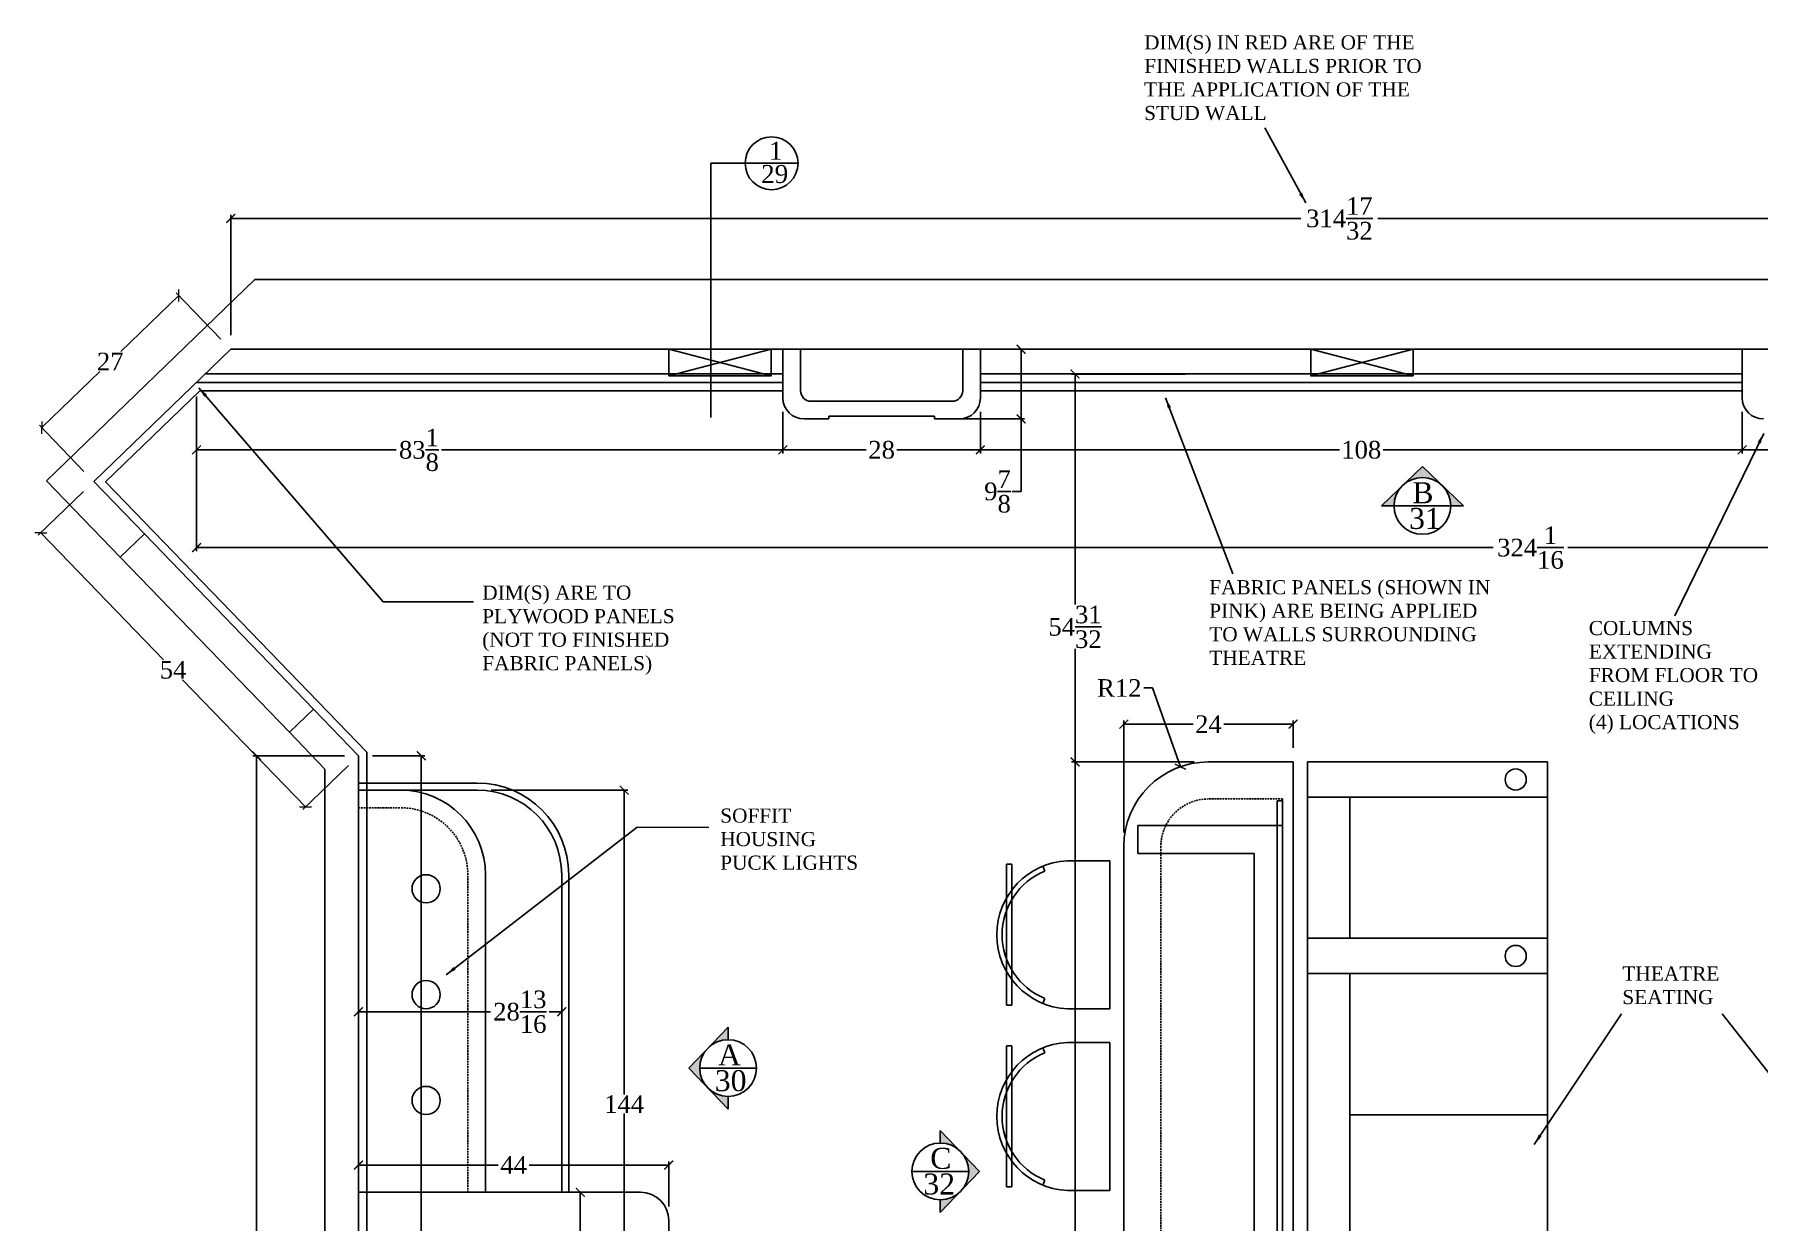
# Model space of a CAD drawing. Header units: inches. Extents: x -8 to 7069, y -18 to 1274.
# Drawn here: x 3986.2 to 4230.6, y 725.1 to 893.3 of the extents above; entities that cross this region are included whole.
import ezdxf

# ---------------------------------------------------------------- set-up
doc = ezdxf.new("R2010")
doc.units = ezdxf.units.IN
doc.header["$MEASUREMENT"] = 0
doc.linetypes.add('HIDDEN', pattern=[0.375, 0.25, -0.125])
doc.layers.add('PLAN-LINES', color=7, linetype='Continuous')
doc.layers.add('VIEWPORT', color=7, linetype='Continuous')
doc.styles.add('BOOKMAN', font='BOOKOS.TTF')
doc.dimstyles.new('SACHI-1-2', dxfattribs={"dimtxt": 2.5, "dimasz": 1.25, "dimexe": 0.5, "dimexo": 2, "dimgap": 0.09, "dimtad": 0, "dimtih": 1, "dimtoh": 1, "dimdec": 5, "dimzin": 3, "dimdsep": 46, "dimlunit": 5, "dimtxsty": 'BOOKMAN', "dimblk": 'ARCHTICK', "dimcen": 0, "dimclrd": 5, "dimclre": 5, "dimclrt": 5, "dimadec": 1, "dimazin": 0, "dimtfac": 1, "dimtdec": 5, "dimtofl": 0, "dimtmove": 0, "dimatfit": 3, "dimfxl": 0, "dimtolj": 1, "dimtzin": 0, "dimarcsym": 0})

# ---------------------------------------------------------------- blocks, each defined once
blk = doc.blocks.new('_ARCHTICK')
at = {"color": 0, "linetype": 'ByBlock', "const_width": 0.15}
blk.add_lwpolyline([(-0.5, -0.5), (0.5, 0.5)], dxfattribs=at)
blk = doc.blocks.new('*D541')
at = {"layer": 'Defpoints', "color": 0}
for p in [(3994.57, 829.93), (4032.09, 791.07), (4024.57, 783.81)]:
    blk.add_point(p, dxfattribs=at)
at = {"layer": 'VIEWPORT', "color": 1, "lineweight": -2}
for p, q in [((3993.13, 828.54), (3986.69, 822.31)), ((3987.05, 822.66), (4004.45, 804.64)), ((4024.57, 783.81), (4007.16, 801.83)), ((4030.66, 789.69), (4024.21, 783.46))]:
    blk.add_line(p, q, dxfattribs=at)
at = {"layer": 'VIEWPORT', "color": 1, "lineweight": -2, "xscale": 1.25, "yscale": 1.25, "zscale": 1.25}
for p, rotation in [((3987.05, 822.66), 134), ((4024.57, 783.81), 314)]:
    blk.add_blockref('_ARCHTICK', p, dxfattribs=dict(at, rotation=rotation))
at = {"layer": 'VIEWPORT', "color": 1, "insert": (4005.81, 803.23), "char_height": 2.5, "attachment_point": 5, "style": 'BOOKMAN'}
blk.add_mtext('\\A1;54', dxfattribs=at)
blk = doc.blocks.new('*D540')
at = {"layer": 'Defpoints', "color": 0}
for p in [(4013.98, 848.67), (3987.2, 837.57), (3994.57, 829.93)]:
    blk.add_point(p, dxfattribs=at)
at = {"layer": 'VIEWPORT', "color": 1, "lineweight": -2}
for p, q in [((4006.61, 856.31), (3998.38, 848.37)), ((4012.6, 850.11), (4006.26, 856.67)), ((3987.2, 837.57), (3995.42, 845.51)), ((3993.18, 831.37), (3986.85, 837.93))]:
    blk.add_line(p, q, dxfattribs=at)
at = {"layer": 'VIEWPORT', "color": 1, "lineweight": -2, "xscale": 1.25, "yscale": 1.25, "zscale": 1.25}
for p, rotation in [((4006.61, 856.31), 43.99999999999409), ((3987.2, 837.57), 223.9999999999941)]:
    blk.add_blockref('_ARCHTICK', p, dxfattribs=dict(at, rotation=rotation))
at = {"layer": 'VIEWPORT', "color": 1, "insert": (3996.9, 846.94), "char_height": 2.5, "attachment_point": 5, "style": 'BOOKMAN'}
blk.add_mtext('\\A1;27', dxfattribs=at)
blk = doc.blocks.new('*D539')
at = {"layer": 'Defpoints', "color": 0}
for p in [(4032.09, 791.07), (4017.63, 637.31), (4032.09, 637.31)]:
    blk.add_point(p, dxfattribs=at)
at = {"layer": 'VIEWPORT', "color": 1, "lineweight": -2}
for p, q in [((4030.09, 791.07), (4017.13, 791.07)), ((4017.63, 791.07), (4017.63, 705.38)), ((4017.63, 637.31), (4017.63, 699.24)), ((4030.09, 637.31), (4017.13, 637.31))]:
    blk.add_line(p, q, dxfattribs=at)
at = {"layer": 'VIEWPORT', "color": 1, "lineweight": -2, "xscale": 1.25, "yscale": 1.25, "zscale": 1.25}
for p, rotation in [((4017.63, 791.07), 90), ((4017.63, 637.31), 270)]:
    blk.add_blockref('_ARCHTICK', p, dxfattribs=dict(at, rotation=rotation))
at = {"layer": 'VIEWPORT', "color": 1, "insert": (4017.63, 702.31), "char_height": 2.5, "attachment_point": 5, "style": 'BOOKMAN'}
blk.add_mtext('\\A1;153{\\H1.000000x;\\S3/4;}', dxfattribs=at)
blk = doc.blocks.new('*D538')
at = {"layer": 'Defpoints', "color": 0}
for p in [(4328.52, 867.23), (4013.98, 848.67), (4328.52, 848.67)]:
    blk.add_point(p, dxfattribs=at)
at = {"layer": 'VIEWPORT', "color": 1, "lineweight": -2}
for p, q in [((4013.98, 850.67), (4013.98, 867.73)), ((4328.52, 850.67), (4328.52, 867.73)), ((4013.98, 867.23), (4165.69, 867.23)), ((4328.52, 867.23), (4176.63, 867.23))]:
    blk.add_line(p, q, dxfattribs=at)
at = {"layer": 'VIEWPORT', "color": 1, "lineweight": -2, "xscale": 1.25, "yscale": 1.25, "zscale": 1.25, "rotation": 180}
blk.add_blockref('_ARCHTICK', (4013.98, 867.23), dxfattribs=at)
at = {"layer": 'VIEWPORT', "color": 1, "lineweight": -2, "xscale": 1.25, "yscale": 1.25, "zscale": 1.25}
blk.add_blockref('_ARCHTICK', (4328.52, 867.23), dxfattribs=at)
at = {"layer": 'VIEWPORT', "color": 1, "insert": (4171.16, 867.23), "char_height": 2.5, "attachment_point": 5, "style": 'BOOKMAN'}
blk.add_mtext('\\A1;314{\\H1.000000x;\\S17/32;}', dxfattribs=at)
blk = doc.blocks.new('*D550')
at = {"layer": 'Defpoints', "color": 0}
for p in [(4032.09, 791.07), (4032.09, 637.31), (4040.98, 637.31)]:
    blk.add_point(p, dxfattribs=at)
at = {"layer": 'VIEWPORT', "color": 5, "lineweight": -2}
for p, q in [((4034.09, 791.07), (4041.48, 791.07)), ((4040.98, 791.07), (4040.98, 717.26)), ((4040.98, 637.31), (4040.98, 711.12)), ((4034.09, 637.31), (4041.48, 637.31))]:
    blk.add_line(p, q, dxfattribs=at)
at = {"layer": 'VIEWPORT', "color": 5, "lineweight": -2, "xscale": 1.25, "yscale": 1.25, "zscale": 1.25}
for p, rotation in [((4040.98, 791.07), 90), ((4040.98, 637.31), 270)]:
    blk.add_blockref('_ARCHTICK', p, dxfattribs=dict(at, rotation=rotation))
at = {"layer": 'VIEWPORT', "color": 5, "insert": (4040.98, 714.19), "char_height": 2.5, "attachment_point": 5, "style": 'BOOKMAN'}
blk.add_mtext('\\A1;153{\\H1.000000x;\\S3/4;}', dxfattribs=at)
blk = doc.blocks.new('*D620')
at = {"layer": 'Defpoints', "color": 0}
for p in [(4032.09, 791.07), (4032.09, 637.31), (4032.09, 637.31), (4025.54, 630.52), (4039.14, 630.35)]:
    blk.add_point(p, dxfattribs=at)
at = {"layer": 'VIEWPORT', "color": 5, "lineweight": -2}
for p, q in [((4033.48, 638.75), (4039.32, 644.79)), ((4032.09, 635.31), (4032.09, 626.91))]:
    blk.add_line(p, q, dxfattribs=at)
for start, end in [(346.4208, 46), (270, 329.0411)]:
    blk.add_arc((4032.09, 637.31), 9.9, start, end, dxfattribs=at)
at = {"layer": 'VIEWPORT', "color": 5, "lineweight": -2, "xscale": 1.25, "yscale": 1.25, "zscale": 1.25}
for p, rotation in [((4038.97, 644.44), 136.0000000000024), ((4032.09, 627.41), 180.0000000000001)]:
    blk.add_blockref('_ARCHTICK', p, dxfattribs=dict(at, rotation=rotation))
at = {"layer": 'VIEWPORT', "color": 5, "insert": (4041.28, 633.6), "char_height": 2.5, "attachment_point": 5, "style": 'BOOKMAN'}
blk.add_mtext('\\A1;136.0°', dxfattribs=at)
blk = doc.blocks.new('*D664')
at = {"layer": 'Defpoints', "color": 0}
for p in [(4009.13, 843.99), (4333.21, 843.99), (4333.21, 820.57)]:
    blk.add_point(p, dxfattribs=at)
at = {"layer": 'VIEWPORT', "color": 5, "lineweight": -2}
for p, q in [((4009.13, 841.99), (4009.13, 820.07)), ((4333.21, 841.99), (4333.21, 820.07)), ((4009.13, 820.57), (4192.94, 820.57)), ((4333.21, 820.57), (4203.55, 820.57))]:
    blk.add_line(p, q, dxfattribs=at)
at = {"layer": 'VIEWPORT', "color": 5, "lineweight": -2, "xscale": 1.25, "yscale": 1.25, "zscale": 1.25, "rotation": 180}
blk.add_blockref('_ARCHTICK', (4009.13, 820.57), dxfattribs=at)
at = {"layer": 'VIEWPORT', "color": 5, "lineweight": -2, "xscale": 1.25, "yscale": 1.25, "zscale": 1.25}
blk.add_blockref('_ARCHTICK', (4333.21, 820.57), dxfattribs=at)
at = {"layer": 'VIEWPORT', "color": 5, "insert": (4198.24, 820.57), "char_height": 2.5, "attachment_point": 5, "style": 'BOOKMAN'}
blk.add_mtext('\\A1;324{\\H1.000000x;\\S1/16;}', dxfattribs=at)
blk = doc.blocks.new('*D665')
at = {"layer": 'Defpoints', "color": 0}
for p in [(4009.13, 843.99), (4092.26, 841.8), (4092.26, 834.42)]:
    blk.add_point(p, dxfattribs=at)
at = {"layer": 'VIEWPORT', "color": 5, "lineweight": -2}
for p, q in [((4009.13, 841.99), (4009.13, 833.92)), ((4092.26, 839.8), (4092.26, 833.92)), ((4009.13, 834.42), (4037.46, 834.42)), ((4092.26, 834.42), (4043.85, 834.42))]:
    blk.add_line(p, q, dxfattribs=at)
at = {"layer": 'VIEWPORT', "color": 5, "lineweight": -2, "xscale": 1.25, "yscale": 1.25, "zscale": 1.25, "rotation": 180}
blk.add_blockref('_ARCHTICK', (4009.13, 834.42), dxfattribs=at)
at = {"layer": 'VIEWPORT', "color": 5, "lineweight": -2, "xscale": 1.25, "yscale": 1.25, "zscale": 1.25}
blk.add_blockref('_ARCHTICK', (4092.26, 834.42), dxfattribs=at)
at = {"layer": 'VIEWPORT', "color": 5, "insert": (4040.66, 834.42), "char_height": 2.5, "attachment_point": 5, "style": 'BOOKMAN'}
blk.add_mtext('\\A1;83{\\H1.000000x;\\S1/8;}', dxfattribs=at)
blk = doc.blocks.new('*D666')
at = {"layer": 'Defpoints', "color": 0}
for p in [(4092.26, 841.8), (4120.26, 841.8), (4120.26, 834.42)]:
    blk.add_point(p, dxfattribs=at)
at = {"layer": 'VIEWPORT', "color": 5, "lineweight": -2}
for p, q in [((4092.26, 839.8), (4092.26, 833.92)), ((4120.26, 839.8), (4120.26, 833.92)), ((4092.26, 834.42), (4104.09, 834.42)), ((4120.26, 834.42), (4108.44, 834.42))]:
    blk.add_line(p, q, dxfattribs=at)
at = {"layer": 'VIEWPORT', "color": 5, "lineweight": -2, "xscale": 1.25, "yscale": 1.25, "zscale": 1.25, "rotation": 180}
blk.add_blockref('_ARCHTICK', (4092.26, 834.42), dxfattribs=at)
at = {"layer": 'VIEWPORT', "color": 5, "lineweight": -2, "xscale": 1.25, "yscale": 1.25, "zscale": 1.25}
blk.add_blockref('_ARCHTICK', (4120.26, 834.42), dxfattribs=at)
at = {"layer": 'VIEWPORT', "color": 5, "insert": (4106.26, 834.42), "char_height": 2.5, "attachment_point": 5, "style": 'BOOKMAN'}
blk.add_mtext('\\A1;28', dxfattribs=at)
blk = doc.blocks.new('*D667')
at = {"layer": 'Defpoints', "color": 0}
for p in [(4120.26, 841.8), (4228.26, 841.8), (4228.26, 834.42)]:
    blk.add_point(p, dxfattribs=at)
at = {"layer": 'VIEWPORT', "color": 5, "lineweight": -2}
for p, q in [((4120.26, 839.8), (4120.26, 833.92)), ((4228.26, 839.8), (4228.26, 833.92)), ((4120.26, 834.42), (4171.17, 834.42)), ((4228.26, 834.42), (4177.36, 834.42))]:
    blk.add_line(p, q, dxfattribs=at)
at = {"layer": 'VIEWPORT', "color": 5, "lineweight": -2, "xscale": 1.25, "yscale": 1.25, "zscale": 1.25, "rotation": 180}
blk.add_blockref('_ARCHTICK', (4120.26, 834.42), dxfattribs=at)
at = {"layer": 'VIEWPORT', "color": 5, "lineweight": -2, "xscale": 1.25, "yscale": 1.25, "zscale": 1.25}
blk.add_blockref('_ARCHTICK', (4228.26, 834.42), dxfattribs=at)
at = {"layer": 'VIEWPORT', "color": 5, "insert": (4174.26, 834.42), "char_height": 2.5, "attachment_point": 5, "style": 'BOOKMAN'}
blk.add_mtext('\\A1;108', dxfattribs=at)
blk = doc.blocks.new('*D668')
at = {"layer": 'Defpoints', "color": 0}
for p in [(4228.26, 841.8), (4256.26, 841.8), (4256.26, 834.42)]:
    blk.add_point(p, dxfattribs=at)
at = {"layer": 'VIEWPORT', "color": 5, "lineweight": -2}
for p, q in [((4228.26, 839.8), (4228.26, 833.92)), ((4256.26, 839.8), (4256.26, 833.92)), ((4228.26, 834.42), (4240.09, 834.42)), ((4256.26, 834.42), (4244.44, 834.42))]:
    blk.add_line(p, q, dxfattribs=at)
at = {"layer": 'VIEWPORT', "color": 5, "lineweight": -2, "xscale": 1.25, "yscale": 1.25, "zscale": 1.25, "rotation": 180}
blk.add_blockref('_ARCHTICK', (4228.26, 834.42), dxfattribs=at)
at = {"layer": 'VIEWPORT', "color": 5, "lineweight": -2, "xscale": 1.25, "yscale": 1.25, "zscale": 1.25}
blk.add_blockref('_ARCHTICK', (4256.26, 834.42), dxfattribs=at)
at = {"layer": 'VIEWPORT', "color": 5, "insert": (4242.26, 834.42), "char_height": 2.5, "attachment_point": 5, "style": 'BOOKMAN'}
blk.add_mtext('\\A1;28', dxfattribs=at)
blk = doc.blocks.new('*D670')
at = {"layer": 'Defpoints', "color": 0}
for p in [(4120.26, 848.67), (4126.04, 848.67), (4113.76, 838.8)]:
    blk.add_point(p, dxfattribs=at)
at = {"layer": 'VIEWPORT', "color": 5, "lineweight": -2}
for p, q in [((4122.26, 848.67), (4126.54, 848.67)), ((4126.04, 848.67), (4126.04, 838.8)), ((4115.76, 838.8), (4126.54, 838.8)), ((4126.04, 838.8), (4126.04, 828.53)), ((4126.04, 828.53), (4124.79, 828.53))]:
    blk.add_line(p, q, dxfattribs=at)
at = {"layer": 'VIEWPORT', "color": 5, "lineweight": -2, "xscale": 1.25, "yscale": 1.25, "zscale": 1.25}
for p, rotation in [((4126.04, 848.67), 90), ((4126.04, 838.8), 270)]:
    blk.add_blockref('_ARCHTICK', p, dxfattribs=dict(at, rotation=rotation))
at = {"layer": 'VIEWPORT', "color": 5, "insert": (4122.69, 828.53), "char_height": 2.5, "attachment_point": 5, "style": 'BOOKMAN'}
blk.add_mtext('\\A1;9{\\H1.000000x;\\S7/8;}', dxfattribs=at)
blk = doc.blocks.new('*D676')
at = {"layer": 'Defpoints', "color": 0}
for p in [(4148.61, 789.51), (4152.59, 778.19)]:
    blk.add_point(p, dxfattribs=at)
at = {"layer": 'VIEWPORT', "color": 5, "lineweight": -2}
for p, q in [((4143.42, 800.67), (4144.67, 800.67)), ((4144.67, 800.67), (4148.61, 789.51))]:
    blk.add_line(p, q, dxfattribs=at)
at = {"layer": 'VIEWPORT', "color": 5, "lineweight": -2, "xscale": 1.25, "yscale": 1.25, "zscale": 1.25, "rotation": 289.4116075971209}
blk.add_blockref('_ARCHTICK', (4148.61, 789.51), dxfattribs=at)
at = {"layer": 'VIEWPORT', "color": 5, "insert": (4139.96, 800.67), "char_height": 2.5, "attachment_point": 5, "style": 'BOOKMAN'}
blk.add_mtext('\\A1;R12', dxfattribs=at)
blk = doc.blocks.new('*D675')
at = {"layer": 'Defpoints', "color": 0}
for p in [(4140.59, 795.54), (4164.59, 790.19), (4140.59, 778.19)]:
    blk.add_point(p, dxfattribs=at)
at = {"layer": 'VIEWPORT', "color": 5, "lineweight": -2}
for p, q in [((4140.59, 780.19), (4140.59, 796.04)), ((4140.59, 795.54), (4150.41, 795.54)), ((4164.59, 795.54), (4154.78, 795.54)), ((4164.59, 792.19), (4164.59, 796.04))]:
    blk.add_line(p, q, dxfattribs=at)
at = {"layer": 'VIEWPORT', "color": 5, "lineweight": -2, "xscale": 1.25, "yscale": 1.25, "zscale": 1.25, "rotation": 180}
blk.add_blockref('_ARCHTICK', (4140.59, 795.54), dxfattribs=at)
at = {"layer": 'VIEWPORT', "color": 5, "lineweight": -2, "xscale": 1.25, "yscale": 1.25, "zscale": 1.25}
blk.add_blockref('_ARCHTICK', (4164.59, 795.54), dxfattribs=at)
at = {"layer": 'VIEWPORT', "color": 5, "insert": (4152.59, 795.54), "char_height": 2.5, "attachment_point": 5, "style": 'BOOKMAN'}
blk.add_mtext('\\A1;24', dxfattribs=at)
blk = doc.blocks.new('*D674')
at = {"layer": 'Defpoints', "color": 0}
for p in [(4152.59, 790.19), (4133.68, 638.19), (4152.59, 638.19)]:
    blk.add_point(p, dxfattribs=at)
at = {"layer": 'VIEWPORT', "color": 5, "lineweight": -2}
for p, q in [((4150.59, 790.19), (4133.18, 790.19)), ((4133.68, 790.19), (4133.68, 715.62)), ((4133.68, 638.19), (4133.68, 712.76)), ((4150.59, 638.19), (4133.18, 638.19))]:
    blk.add_line(p, q, dxfattribs=at)
at = {"layer": 'VIEWPORT', "color": 5, "lineweight": -2, "xscale": 1.25, "yscale": 1.25, "zscale": 1.25}
for p, rotation in [((4133.68, 790.19), 90), ((4133.68, 638.19), 270)]:
    blk.add_blockref('_ARCHTICK', p, dxfattribs=dict(at, rotation=rotation))
at = {"layer": 'VIEWPORT', "color": 5, "insert": (4133.68, 714.19), "char_height": 2.5, "attachment_point": 5, "style": 'BOOKMAN'}
blk.add_mtext('\\A1;152', dxfattribs=at)
blk = doc.blocks.new('*D682')
at = {"layer": 'Defpoints', "color": 0}
for p in [(4133.68, 845.17), (4151.33, 845.17), (4152.59, 790.19)]:
    blk.add_point(p, dxfattribs=at)
at = {"layer": 'VIEWPORT', "color": 5, "lineweight": -2}
for p, q in [((4149.33, 845.17), (4133.18, 845.17)), ((4133.68, 845.17), (4133.68, 812.48)), ((4133.68, 790.19), (4133.68, 806.21)), ((4150.59, 790.19), (4133.18, 790.19))]:
    blk.add_line(p, q, dxfattribs=at)
at = {"layer": 'VIEWPORT', "color": 5, "lineweight": -2, "xscale": 1.25, "yscale": 1.25, "zscale": 1.25}
for p, rotation in [((4133.68, 845.17), 90), ((4133.68, 790.19), 270)]:
    blk.add_blockref('_ARCHTICK', p, dxfattribs=dict(at, rotation=rotation))
at = {"layer": 'VIEWPORT', "color": 5, "insert": (4133.68, 809.34), "char_height": 2.5, "attachment_point": 5, "style": 'BOOKMAN'}
blk.add_mtext('\\A1;54{\\H1.000000x;\\S31/32;}', dxfattribs=at)
blk = doc.blocks.new('*D683')
at = {"layer": 'Defpoints', "color": 0}
for p in [(4048.91, 786.19), (4048.91, 642.19), (4069.76, 642.19)]:
    blk.add_point(p, dxfattribs=at)
at = {"layer": 'VIEWPORT', "color": 5, "lineweight": -2}
for p, q in [((4050.91, 786.19), (4070.26, 786.19)), ((4069.76, 786.19), (4069.76, 743.03)), ((4069.76, 642.19), (4069.76, 740.35)), ((4050.91, 642.19), (4070.26, 642.19))]:
    blk.add_line(p, q, dxfattribs=at)
at = {"layer": 'VIEWPORT', "color": 5, "lineweight": -2, "xscale": 1.25, "yscale": 1.25, "zscale": 1.25}
for p, rotation in [((4069.76, 786.19), 90), ((4069.76, 642.19), 270)]:
    blk.add_blockref('_ARCHTICK', p, dxfattribs=dict(at, rotation=rotation))
at = {"layer": 'VIEWPORT', "color": 5, "insert": (4069.76, 741.69), "char_height": 2.5, "attachment_point": 5, "style": 'BOOKMAN'}
blk.add_mtext('\\A1;144', dxfattribs=at)
blk = doc.blocks.new('*D684')
at = {"layer": 'Defpoints', "color": 0}
for p in [(4032.09, 774.19), (4060.91, 774.19), (4032.09, 754.79)]:
    blk.add_point(p, dxfattribs=at)
at = {"layer": 'VIEWPORT', "color": 5, "lineweight": -2}
for p, q in [((4032.09, 772.19), (4032.09, 754.29)), ((4060.91, 772.19), (4060.91, 754.29)), ((4032.09, 754.79), (4050.8, 754.79)), ((4060.91, 754.79), (4059.14, 754.79))]:
    blk.add_line(p, q, dxfattribs=at)
at = {"layer": 'VIEWPORT', "color": 5, "lineweight": -2, "xscale": 1.25, "yscale": 1.25, "zscale": 1.25, "rotation": 180}
blk.add_blockref('_ARCHTICK', (4032.09, 754.79), dxfattribs=at)
at = {"layer": 'VIEWPORT', "color": 5, "lineweight": -2, "xscale": 1.25, "yscale": 1.25, "zscale": 1.25}
blk.add_blockref('_ARCHTICK', (4060.91, 754.79), dxfattribs=at)
at = {"layer": 'VIEWPORT', "color": 5, "insert": (4054.97, 754.79), "char_height": 2.5, "attachment_point": 5, "style": 'BOOKMAN'}
blk.add_mtext('\\A1;28{\\H1.000000x;\\S13/16;}', dxfattribs=at)
blk = doc.blocks.new('*D685')
at = {"layer": 'Defpoints', "color": 0}
for p in [(4032.09, 733.06), (4032.09, 725.19), (4076.09, 725.19)]:
    blk.add_point(p, dxfattribs=at)
at = {"layer": 'VIEWPORT', "color": 5, "lineweight": -2}
for p, q in [((4032.09, 727.19), (4032.09, 733.56)), ((4076.09, 727.19), (4076.09, 733.56)), ((4032.09, 733.06), (4051.89, 733.06)), ((4076.09, 733.06), (4056.3, 733.06))]:
    blk.add_line(p, q, dxfattribs=at)
at = {"layer": 'VIEWPORT', "color": 5, "lineweight": -2, "xscale": 1.25, "yscale": 1.25, "zscale": 1.25, "rotation": 180}
blk.add_blockref('_ARCHTICK', (4032.09, 733.06), dxfattribs=at)
at = {"layer": 'VIEWPORT', "color": 5, "lineweight": -2, "xscale": 1.25, "yscale": 1.25, "zscale": 1.25}
blk.add_blockref('_ARCHTICK', (4076.09, 733.06), dxfattribs=at)
at = {"layer": 'VIEWPORT', "color": 5, "insert": (4054.09, 733.06), "char_height": 2.5, "attachment_point": 5, "style": 'BOOKMAN'}
blk.add_mtext('\\A1;44', dxfattribs=at)
blk = doc.blocks.new('*D686')
at = {"layer": 'Defpoints', "color": 0}
for p in [(4072.09, 729.19), (4063.54, 699.19), (4072.09, 699.19)]:
    blk.add_point(p, dxfattribs=at)
at = {"layer": 'VIEWPORT', "color": 5, "lineweight": -2}
for p, q in [((4070.09, 729.19), (4063.04, 729.19)), ((4063.54, 729.19), (4063.54, 715.58)), ((4063.54, 699.19), (4063.54, 712.81)), ((4070.09, 699.19), (4063.04, 699.19))]:
    blk.add_line(p, q, dxfattribs=at)
at = {"layer": 'VIEWPORT', "color": 5, "lineweight": -2, "xscale": 1.25, "yscale": 1.25, "zscale": 1.25}
for p, rotation in [((4063.54, 729.19), 90), ((4063.54, 699.19), 270)]:
    blk.add_blockref('_ARCHTICK', p, dxfattribs=dict(at, rotation=rotation))
at = {"layer": 'VIEWPORT', "color": 5, "insert": (4063.54, 714.19), "char_height": 2.5, "attachment_point": 5, "style": 'BOOKMAN'}
blk.add_mtext('\\A1;30', dxfattribs=at)

msp = doc.modelspace()

# ---------------------------------------------------------------- hatches: boundary and pattern name
at = {"layer": 'PLAN-LINES'}
h = msp.add_hatch(color=256, dxfattribs=at)
h.paths.add_polyline_path([(4185.831963, 829.272412, -0.1938740085), (4186.956705, 826.480737), (4188.75369, 826.480737)])
h.paths.add_polyline_path([(4182.929785, 832.045409), (4180.273055, 829.506935, -0.376674506), (4185.586515, 829.506935)])
h.paths.add_polyline_path([(4180.027606, 829.272412), (4177.105879, 826.480737), (4178.902864, 826.480737, -0.1938740085)])
h = msp.add_hatch(color=256, dxfattribs=at)
h.paths.add_polyline_path([(4081.710664, 749.69581, -0.1938740085), (4084.502339, 750.820552), (4084.502339, 752.617537)])
h.paths.add_polyline_path([(4078.937667, 746.793632), (4081.476141, 744.136902, -0.376674506), (4081.476141, 749.450362)])
h.paths.add_polyline_path([(4081.710664, 743.891453), (4084.502339, 740.969726), (4084.502339, 742.766711, -0.1938740085)])
h = msp.add_hatch(color=256, dxfattribs=at)
h.paths.add_polyline_path([(4117.376161, 729.242162, -0.1938740085), (4114.584485, 728.117419), (4114.584485, 726.320434)])
h.paths.add_polyline_path([(4120.149157, 732.14434), (4117.610684, 734.80107, -0.376674506), (4117.610684, 729.48761)])
h.paths.add_polyline_path([(4117.376161, 735.046518), (4114.584485, 737.968246), (4114.584485, 736.171261, -0.1938740085)])

# ---------------------------------------------------------------- linework, layer by layer
for p, q in [((4177.105879, 826.480737), (4182.929785, 832.045409)), ((4188.75369, 826.480737), (4182.929785, 832.045409)), ((4178.902864, 826.480737), (4177.105879, 826.480737)), ((4186.956705, 826.480737), (4178.902864, 826.480737)), ((4186.956705, 826.480737), (4188.75369, 826.480737)), ((4084.502339, 752.617537), (4078.937667, 746.793632)), ((4084.502339, 750.820552), (4084.502339, 752.617537)), ((4084.502339, 740.969726), (4078.937667, 746.793632)), ((4088.52926, 746.793632), (4080.475418, 746.793632)), ((4084.502339, 742.766711), (4084.502339, 740.969726)), ((4114.584485, 736.171261), (4114.584485, 737.968246)), ((4114.584485, 737.968246), (4120.149157, 732.14434)), ((4118.611406, 732.14434), (4110.557565, 732.14434)), ((4114.584485, 726.320434), (4120.149157, 732.14434)), ((4114.584485, 728.117419), (4114.584485, 726.320434))]:
    msp.add_line(p, q, dxfattribs=at)
for centre in [(4182.929785, 826.480737), (4084.502339, 746.793632), (4114.584485, 732.14434)]:
    msp.add_circle(centre, 4.026921, dxfattribs=at)
at = {"layer": 'VIEWPORT', "linetype": 'Continuous'}
for p, q in [((4082.032584, 839.010274), (4082.032584, 875.035049)), ((4082.032584, 875.035049), (4086.912025, 875.035049))]:
    msp.add_line(p, q, dxfattribs=at)
at = {"layer": 'VIEWPORT'}
for p, q in [((4094.409151, 875.035049), (4086.912025, 875.035049)), ((4017.398515, 858.574019), (3987.857036, 830.046145)), ((4017.337211, 858.549251), (4329.611706, 858.549251)), ((4013.984898, 848.674251), (3994.573527, 829.928908)), ((4013.984898, 848.674251), (4328.519191, 848.674251)), ((4092.264802, 848.674251), (4092.264802, 841.799251)), ((4120.264802, 848.674251), (4120.264802, 841.799251)), ((4228.264802, 848.674251), (4228.264802, 841.799251)), ((4009.13085, 843.986751), (4092.264802, 843.986751)), ((4010.360542, 845.174251), (4092.264802, 845.174251)), ((4120.264802, 845.174251), (4228.264802, 845.174251)), ((4120.264802, 843.986751), (4228.264802, 843.986751)), ((4095.264802, 838.799251), (4098.764802, 838.799251)), ((4098.764802, 838.799251), (4095.264802, 838.799251)), ((4098.764802, 838.799251), (4098.764802, 839.174251)), ((4098.764802, 839.174251), (4113.764802, 839.174251)), ((4113.764802, 839.174251), (4113.764802, 838.799251)), ((4117.264802, 838.799251), (4113.764802, 838.799251)), ((3987.857036, 830.046145), (3998.326098, 819.205114)), ((3994.573527, 829.928908), (4001.742962, 822.504741)), ((4001.742962, 822.504741), (3998.326098, 819.205114)), ((4025.708676, 797.687518), (4022.291812, 794.38789)), ((4025.708676, 797.687518), (4032.094346, 791.074963)), ((4022.291812, 794.38789), (4027.319577, 789.181487)), ((4032.094346, 791.074963), (4032.094346, 637.310397)), ((4164.594395, 790.192658), (4152.594395, 790.192658)), ((4164.594395, 790.192658), (4164.594395, 638.192658)), ((4027.344346, 789.120183), (4027.344346, 639.265178)), ((4032.094346, 786.192729), (4038.094346, 786.192729)), ((4032.094346, 786.192729), (4048.906846, 786.192729)), ((4163.094395, 784.692658), (4163.094395, 784.942658)), ((4140.594395, 778.192658), (4140.594395, 650.192658)), ((4050.094346, 729.192712), (4050.094346, 774.192729)), ((4060.906846, 729.192712), (4060.906846, 774.192729)), ((4032.094346, 729.192712), (4072.094346, 729.192712)), ((4076.094346, 703.192712), (4076.094346, 725.192712))]:
    msp.add_line(p, q, dxfattribs=at)
at = {"layer": 'VIEWPORT', "color": 4}
for p, q in [((4076.108552, 848.674251), (4090.608552, 844.924251)), ((4090.608552, 848.674251), (4076.108552, 844.924251)), ((4181.608552, 848.674251), (4167.108552, 844.924251)), ((4167.108552, 848.674251), (4181.608552, 844.924251)), ((4162.344395, 784.692658), (4162.344395, 643.692658)), ((4163.094395, 784.692658), (4162.344395, 784.692658)), ((4163.094395, 784.692658), (4163.094395, 643.692658))]:
    msp.add_line(p, q, dxfattribs=at)
at = {"layer": 'VIEWPORT', "color": 251}
for p, q in [((4094.764802, 848.674251), (4094.764802, 842.799251)), ((4117.764802, 848.674251), (4117.764802, 842.799251)), ((4116.264802, 841.299251), (4096.264802, 841.299251)), ((4001.742962, 822.504741), (4025.708676, 797.687518)), ((3998.326098, 819.205114), (4022.291812, 794.38789)), ((4166.661958, 790.192678), (4166.661958, 720.192678)), ((4166.661958, 790.192678), (4200.661958, 790.192678)), ((4200.661958, 790.192678), (4200.661958, 708.192678)), ((4032.094346, 787.192729), (4048.906846, 787.192729)), ((4166.661958, 785.192678), (4200.661958, 785.192678)), ((4172.661958, 785.192678), (4172.661958, 765.192678)), ((4142.594395, 781.192658), (4142.594395, 777.192658)), ((4142.594395, 781.192658), (4163.094395, 781.192658)), ((4163.094395, 781.192658), (4163.094395, 778.192658)), ((4163.094395, 778.192658), (4163.094395, 650.192658)), ((4123.967925, 765.692658), (4123.967925, 775.692658)), ((4124.717925, 775.692658), (4123.967925, 775.692658)), ((4124.717925, 765.692658), (4124.717925, 775.692658)), ((4129.393488, 774.721335), (4129.108208, 775.41496)), ((4138.594395, 776.192658), (4132.594395, 776.192658)), ((4138.594395, 755.192658), (4138.594395, 776.192658)), ((4142.594395, 777.192658), (4159.094395, 777.192658)), ((4159.094395, 777.192658), (4159.094395, 651.192658)), ((4061.906846, 729.192712), (4061.906846, 774.192729)), ((4123.967925, 765.692658), (4123.967925, 755.692658)), ((4124.717925, 765.692658), (4124.717925, 755.692658)), ((4166.661958, 765.192678), (4200.661958, 765.192678)), ((4166.661958, 760.192678), (4200.661958, 760.192678)), ((4172.661958, 760.192678), (4172.661958, 740.192678)), ((4123.967925, 755.692658), (4124.717925, 755.692658)), ((4129.393488, 756.66398), (4129.108208, 755.970355)), ((4138.594395, 755.192658), (4132.594395, 755.192658)), ((4138.594395, 750.442658), (4132.594395, 750.442658)), ((4138.594395, 729.442658), (4138.594395, 750.442658)), ((4123.967925, 739.942658), (4123.967925, 749.942658)), ((4124.717925, 749.942658), (4123.967925, 749.942658)), ((4124.717925, 739.942658), (4124.717925, 749.942658)), ((4129.393488, 748.971335), (4129.108208, 749.66496)), ((4123.967925, 739.942658), (4123.967925, 729.942658)), ((4124.717925, 739.942658), (4124.717925, 729.942658)), ((4172.661958, 740.192678), (4200.661958, 740.192678)), ((4172.661958, 740.192678), (4172.661958, 720.192678)), ((4129.393488, 730.91398), (4129.108208, 730.220355)), ((4123.967925, 729.942658), (4124.717925, 729.942658)), ((4138.594395, 729.442658), (4132.594395, 729.442658))]:
    msp.add_line(p, q, dxfattribs=at)
at = {"layer": 'VIEWPORT', "color": 6}
for p, q in [((4009.610631, 842.799251), (3996.25265, 829.899599)), ((4009.610631, 842.799251), (4092.264802, 842.799251)), ((4120.264802, 842.799251), (4228.264802, 842.799251)), ((3996.25265, 829.899599), (4033.281846, 791.554744)), ((4033.281846, 791.554744), (4033.281846, 636.830616))]:
    msp.add_line(p, q, dxfattribs=at)
at = {"layer": 'VIEWPORT', "linetype": 'HIDDEN'}
for p, q in [((4163.094395, 784.942658), (4152.594395, 784.942658)), ((4032.094346, 783.692729), (4038.094346, 783.692729)), ((4145.844395, 778.192658), (4145.844395, 650.192658)), ((4047.594346, 729.192712), (4047.594346, 774.192729))]:
    msp.add_line(p, q, dxfattribs=at)
at = {"layer": 'VIEWPORT', "color": 4}
for points in [[(4076.108552, 848.674251), (4090.608552, 848.674251), (4090.608552, 844.924251), (4076.108552, 844.924251)], [(4167.108552, 848.674251), (4181.608552, 848.674251), (4181.608552, 844.924251), (4167.108552, 844.924251)]]:
    msp.add_lwpolyline(points, close=True, dxfattribs=at)
at = {"layer": 'VIEWPORT'}
msp.add_circle((4090.660588, 875.035049), 3.748563, dxfattribs=at)
at = {"layer": 'VIEWPORT', "color": 251}
for centre, radius in [((4196.161958, 787.692678), 1.5), ((4041.688096, 772.205462), 2), ((4196.161958, 762.692678), 1.5), ((4041.688096, 757.205462), 2), ((4041.688096, 742.205462), 2)]:
    msp.add_circle(centre, radius, dxfattribs=at)
at = {"layer": 'VIEWPORT'}
for centre, radius, start, end in [((4095.264802, 841.799251), 3, 180, 270), ((4117.264802, 841.799251), 3, 270, 360), ((4231.264802, 841.799251), 3, 180, 270), ((4152.594395, 778.192658), 12, 90, 180), ((4038.094346, 774.192729), 12, 360, 90), ((4048.906846, 774.192729), 12, 360, 90), ((4072.094346, 725.192712), 4, 0, 90)]:
    msp.add_arc(centre, radius, start, end, dxfattribs=at)
at = {"layer": 'VIEWPORT', "color": 251}
for centre, radius, start, end in [((4096.264802, 842.799251), 1.5, 180, 270), ((4116.264802, 842.799251), 1.5, 270, 360), ((4048.906846, 774.192729), 13, 360, 90), ((4133.106895, 765.692658), 10.5125, 92.79436205, 267.20563795), ((4133.106895, 765.692658), 9.7625, 112.35688344, 247.64311656), ((4133.106895, 739.942658), 10.5125, 92.79436205, 267.20563795), ((4133.106895, 739.942658), 9.7625, 112.35688344, 247.64311656)]:
    msp.add_arc(centre, radius, start, end, dxfattribs=at)
at = {"layer": 'VIEWPORT', "linetype": 'HIDDEN'}
for centre, radius, start, end in [((4152.594395, 778.192658), 6.75, 90, 180), ((4038.094346, 774.192729), 9.5, 0, 90)]:
    msp.add_arc(centre, radius, start, end, dxfattribs=at)

# ---------------------------------------------------------------- texts
at = {"layer": 'PLAN-LINES', "char_height": 2.97673, "width": 2.33149397, "attachment_point": 1, "style": 'BOOKMAN'}
for s, insert in [('B', (4181.499083, 829.832057)), ('31', (4181.03712, 826.191173)), ('A', (4083.071637, 750.144952)), ('30', (4082.609674, 746.504068)), ('C', (4113.153783, 735.49566)), ('32', (4112.175154, 731.854777))]:
    msp.add_mtext(s, dxfattribs=dict(at, insert=insert))
at = {"layer": 'VIEWPORT', "attachment_point": 1, "style": 'BOOKMAN'}
for s, insert, char_height, width in [('DIM(S) IN RED ARE OF THE FINISHED WALLS PRIOR TO THE APPLICATION OF THE STUD WALL', (4143.473896, 893.170854), 2, 44.77909024), ('1', (4090.274617, 878.081521), 2.55, 3.35166748), ('29', (4089.172704, 874.791043), 2.55, 3.35166748), ('DIM(S) ARE TO PLYWOOD PANELS (NOT TO FINISHED FABRIC PANELS)', (4049.639333, 815.186145), 2, 29.33623291), ('FABRIC PANELS (SHOWN IN PINK) ARE BEING APPLIED TO WALLS SURROUNDING THEATRE', (4152.708139, 815.951111), 2, 40.12233981), ('COLUMNS EXTENDING FROM FLOOR TO CEILING \\P(4) LOCATIONS', (4206.516055, 810.16556), 2, 24.48006396), ('SOFFIT HOUSING PUCK LIGHTS', (4083.379303, 783.58428), 2, 21.22609627), ('THEATRE SEATING', (4211.277049, 761.195794), 2, 24.48006396)]:
    msp.add_mtext(s, dxfattribs=dict(at, insert=insert, char_height=char_height, width=width))

# ---------------------------------------------------------------- dimensions: what is measured, and where the dimension line sits
at = {"layer": 'VIEWPORT'}
dim = msp.add_linear_dim(base=(4328.519191, 867.228267), p1=(4013.984898, 848.674251), p2=(4328.519191, 848.674251), dimstyle='SACHI-1-2', override={"dimclrd": 1, "dimclre": 1, "dimclrt": 1}, dxfattribs=at)
dim.commit()
dim.dimension.update_dxf_attribs({"geometry": '*D538', "text_midpoint": (4171.158295, 867.228267), "dimtype": 160})
for p1, p2, distance, picture, middle in [((4013.984898, 848.674251), (3994.573527, 829.928908), -10.621215, '*D540', (3996.901097, 846.941842)), ((3994.573527, 829.928908), (4032.094346, 791.074963), -10.46427, '*D541', (4005.806571, 803.232843))]:
    dim = msp.add_aligned_dim(p1=p1, p2=p2, distance=distance, dimstyle='SACHI-1-2', override={"dimclrd": 1, "dimclre": 1, "dimclrt": 1}, dxfattribs=at)
    dim.commit()
    dim.dimension.update_dxf_attribs({"geometry": picture, "text_midpoint": middle})
for base, p1, p2, picture, middle in [((4126.041326, 848.674251), (4113.764802, 838.799251), (4120.264802, 848.674251), '*D670', (4122.690574, 828.526019)), ((4069.763946, 642.192695), (4048.906846, 786.192729), (4048.906846, 642.192695), '*D683', (4069.763946, 741.693455))]:
    dim = msp.add_linear_dim(base=base, p1=p1, p2=p2, angle=90, dimstyle='SACHI-1-2', dxfattribs=at)
    dim.commit()
    dim.dimension.update_dxf_attribs({"geometry": picture, "text_midpoint": middle, "dimtype": 160})
for base, p1, p2, override, picture, middle in [((4133.680498, 845.174251), (4152.594395, 790.192658), (4151.329261, 845.174251), {"dimtmove": 1}, '*D682', (4133.680498, 809.343775)), ((4017.627894, 637.310397), (4032.094346, 791.074963), (4032.094346, 637.310397), {"dimclrd": 1, "dimclre": 1, "dimclrt": 1}, '*D539', (4017.627894, 702.311629))]:
    dim = msp.add_linear_dim(base=base, p1=p1, p2=p2, angle=90, dimstyle='SACHI-1-2', override=override, dxfattribs=at)
    dim.commit()
    dim.dimension.update_dxf_attribs({"geometry": picture, "text_midpoint": middle, "dimtype": 160})
for base, p1, p2, picture, middle in [((4333.206691, 820.573739), (4009.13085, 843.986751), (4333.206691, 843.986751), '*D664', (4198.244126, 820.573739)), ((4092.264802, 834.422695), (4009.13085, 843.986751), (4092.264802, 841.799251), '*D665', (4040.6596, 834.422695)), ((4032.094346, 754.792464), (4060.906846, 774.192729), (4032.094346, 774.192729), '*D684', (4054.970745, 754.792464))]:
    dim = msp.add_linear_dim(base=base, p1=p1, p2=p2, dimstyle='SACHI-1-2', dxfattribs=at)
    dim.commit()
    dim.dimension.update_dxf_attribs({"geometry": picture, "text_midpoint": middle, "dimtype": 160})
for base, p1, p2, picture, middle in [((4120.264802, 834.422695), (4092.264802, 841.799251), (4120.264802, 841.799251), '*D666', (4106.264802, 834.422695)), ((4228.264802, 834.422695), (4120.264802, 841.799251), (4228.264802, 841.799251), '*D667', (4174.264802, 834.422695)), ((4256.264802, 834.422695), (4228.264802, 841.799251), (4256.264802, 841.799251), '*D668', (4242.264802, 834.422695))]:
    dim = msp.add_linear_dim(base=base, p1=p1, p2=p2, dimstyle='SACHI-1-2', override={"dimtmove": 1}, dxfattribs=at)
    dim.commit()
    dim.dimension.update_dxf_attribs({"geometry": picture, "text_midpoint": middle})
dim = msp.add_radius_dim(center=(4152.594395, 778.192658), mpoint=(4148.606168, 789.510522), dimstyle='SACHI-1-2', dxfattribs=at)
dim.commit()
dim.dimension.update_dxf_attribs({"geometry": '*D676', "text_midpoint": (4139.959668, 800.67122), "dimtype": 164})
for base, p1, p2, picture, middle in [((4140.594395, 795.538672), (4164.594395, 790.192658), (4140.594395, 778.192658), '*D675', (4152.594395, 795.538672)), ((4032.094346, 733.05528), (4076.094346, 725.192712), (4032.094346, 725.192712), '*D685', (4054.094346, 733.05528))]:
    dim = msp.add_linear_dim(base=base, p1=p1, p2=p2, dimstyle='SACHI-1-2', dxfattribs=at)
    dim.commit()
    dim.dimension.update_dxf_attribs({"geometry": picture, "text_midpoint": middle})
dim = msp.add_angular_dim_2l(base=(4039.138453, 630.347779), line1=((4032.094346, 791.074963), (4032.094346, 637.310397)), line2=((4025.535012, 630.518008), (4032.094346, 637.310397)), dimstyle='SACHI-1-2', dxfattribs=at)
dim.commit()
dim.dimension.update_dxf_attribs({"geometry": '*D620', "text_midpoint": (4041.277563, 633.600137)})
for base, p1, p2, picture, middle in [((4040.979397, 637.310397), (4032.094346, 791.074963), (4032.094346, 637.310397), '*D550', (4040.979397, 714.19268)), ((4133.680498, 638.192658), (4152.594395, 790.192658), (4152.594395, 638.192658), '*D674', (4133.680498, 714.192658)), ((4063.543962, 699.192712), (4072.094346, 729.192712), (4072.094346, 699.192712), '*D686', (4063.543962, 714.192712))]:
    dim = msp.add_linear_dim(base=base, p1=p1, p2=p2, angle=90, dimstyle='SACHI-1-2', dxfattribs=at)
    dim.commit()
    dim.dimension.update_dxf_attribs({"geometry": picture, "text_midpoint": middle})

# ---------------------------------------------------------------- leaders
for points in [[(4166.381184, 869.431526), (4160.604378, 880.04534)], [(4009.447032, 843.21802), (4035.594906, 812.870256), (4048.39216, 812.870256)], [(4146.527616, 841.77297), (4156.062611, 816.830017)], [(4231.319676, 836.761167), (4218.700323, 810.902443)], [(4044.53422, 760.018357), (4071.614291, 780.921929), (4081.769317, 780.909179)], [(4198.787787, 735.969659), (4211.151282, 754.505815)], [(4240.150891, 735.758841), (4225.421234, 754.505815)]]:
    msp.add_leader(points, dimstyle='SACHI-1-2', override={"dimasz": 1.5, "dimgap": 0.09, "dimtad": 0, "dimclrd": 256}, dxfattribs=at)

doc.saveas('drawing.dxf')
